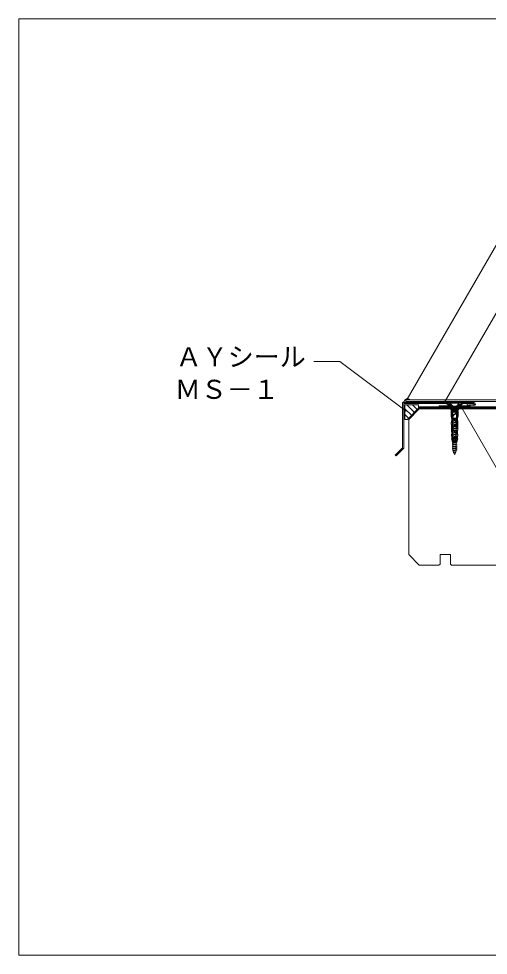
# Model space of a CAD drawing. Units: millimetres, scale not verified. Extents: x -675 to 675, y -471 to 460.
# Drawn here: x -675 to -224, y -440 to 460 of the extents above; entities that cross this region are included whole.
import ezdxf
from ezdxf.enums import TextEntityAlignment as Align

# ---------------------------------------------------------------- set-up
doc = ezdxf.new("R2010")
doc.units = ezdxf.units.MM
doc.header["$LTSCALE"] = 5
for name, color, linetype, lineweight in [('1-2_ハッチング', 6, 'Continuous', 9), ('1-4_リベットルーフ', 3, 'Continuous', 9), ('1-5_ＦＬ鋼板・ディスク', 7, 'Continuous', 9), ('1-6_アンカー類', 7, 'Continuous', 9), ('1-8_下地など', 30, 'Continuous', 18), ('1-A_元図・躯体', 7, 'Continuous', 9), ('E-0', 7, 'Continuous', 9), ('F-F', 7, 'Continuous', 9)]:
    doc.layers.add(name, color=color, linetype=linetype, lineweight=lineweight)
doc.styles.add('ＭＳ ゴシック', font='')
doc.styles.get('ＭＳ ゴシック').set_extended_font_data('MS Gothic')

msp = doc.modelspace()

# ---------------------------------------------------------------- linework, layer by layer
at = {"layer": '1-2_ハッチング'}
for p, q in [((-303.871, 89.1), (-290.707, 89.1)), ((-303.871, 75), (-303.871, 89.1)), ((-303.871, 85.254), (-297.516, 78.898)), ((-302.06, 89.1), (-294.687, 81.727)), ((-296.404, 89.1), (-291.859, 84.555)), ((-290.747, 89.1), (-290.707, 89.06)), ((-303.871, 79.597), (-300.344, 76.07)), ((-301.414, 75), (-303.871, 75))]:
    msp.add_line(p, q, dxfattribs=at)
at = {"layer": '1-2_ハッチング', "color": 5}
for p, q in [((-252.971, 87.1), (-240.971, 87.1)), ((-240.971, 88.1), (-251.239, 88.1)), ((-240.971, 87.1), (-240.971, 88.1))]:
    msp.add_line(p, q, dxfattribs=at)
at = {"layer": '1-2_ハッチング', "color": 3}
for points in [[(-305.974, 91.238), (-305.873, 91.268), (-305.7, 91.322), (-305.531, 91.38), (-305.366, 91.444), (-305.209, 91.519), (-305.062, 91.606), (-304.981, 91.664), (-304.899, 91.731), (-304.769, 91.861), (-304.651, 92.006), (-304.543, 92.163), (-304.443, 92.328), (-304.351, 92.499), (-304.3, 92.6), (-304.245, 92.712), (-304.153, 92.904), (-304.06, 93.094), (-303.962, 93.278), (-303.856, 93.453), (-303.738, 93.618), (-303.662, 93.707), (-303.589, 93.782), (-303.453, 93.903), (-303.307, 94.015), (-303.153, 94.12), (-302.994, 94.22), (-302.833, 94.317), (-302.739, 94.374), (-302.693, 94.402), (-302.613, 94.45), (-302.532, 94.496), (-302.451, 94.541), (-302.37, 94.583), (-302.287, 94.62), (-302.238, 94.64), (-302.137, 94.675), (-301.958, 94.719), (-301.774, 94.746), (-301.586, 94.758)], [(-301.586, 94.758), (-301.396, 94.758), (-301.204, 94.749), (-301.093, 94.74), (-300.969, 94.728), (-300.757, 94.701), (-300.548, 94.665), (-300.343, 94.619), (-300.143, 94.561), (-299.948, 94.49), (-299.838, 94.442), (-299.737, 94.394), (-299.569, 94.3), (-299.404, 94.198), (-299.243, 94.087), (-299.085, 93.971), (-298.928, 93.852), (-298.837, 93.782)]]:
    msp.add_lwpolyline(points, dxfattribs=at)
at = {"layer": '1-2_ハッチング'}
msp.add_lwpolyline([(-301.414, 75), (-290.707, 85.707), (-290.707, 89.1)], dxfattribs=at)
at = {"layer": '1-2_ハッチング', "color": 5}
msp.add_lwpolyline([(-260.703, 88.1), (-270.971, 88.1), (-270.971, 87.1), (-258.971, 87.1)], dxfattribs=at)
at = {"layer": '1-4_リベットルーフ'}
for p, q in [((-302.971, 93.7), (-302.971, 92.2)), ((-78.274, 93.7), (-302.971, 93.7))]:
    msp.add_line(p, q, dxfattribs=at)
msp.add_lwpolyline([(-78.274, 93.7), (-78.274, 92.2), (-302.971, 92.2)], dxfattribs=at)
at = {"layer": '1-5_ＦＬ鋼板・ディスク'}
for p, q in [((-305.971, 91.2), (-237.471, 91.2)), ((-305.971, 47.756), (-305.971, 91.2)), ((-304.871, 90.1), (-264.167, 90.1)), ((-304.871, 47.3), (-304.871, 90.1)), ((-258.971, 87.1), (-264.167, 90.1)), ((-258.971, 88.37), (-263.872, 91.2)), ((-252.971, 88.37), (-248.07, 91.2)), ((-252.971, 87.1), (-247.775, 90.1)), ((-247.775, 90.1), (-237.471, 90.1)), ((-243.837, 90.092), (-243.971, 89)), ((-237.425, 89.303), (-243.837, 90.092)), ((-258.971, 88.37), (-258.971, 87.1)), ((-252.971, 88.37), (-252.971, 87.1)), ((-237.471, 88.2), (-243.971, 89)), ((-312.264, 39.907), (-304.871, 47.3))]:
    msp.add_line(p, q, dxfattribs=at)
msp.add_lwpolyline([(-312.264, 39.907), (-313.042, 40.685), (-305.971, 47.756)], dxfattribs=at)
for radius, start in [(1.5, 270), (0.4, 276.59439)]:
    msp.add_arc((-237.471, 89.7), radius, start, 90, dxfattribs=at)
at = {"layer": '1-6_アンカー類'}
for p, q in [((-260.471, 91.2), (-260.471, 90.46)), ((-251.471, 91.2), (-260.471, 91.2)), ((-258.104, 88.093), (-260.471, 90.46)), ((-253.838, 88.093), (-251.471, 90.46)), ((-259.646, 84.55), (-259.646, 85)), ((-252.296, 85), (-259.646, 85)), ((-252.296, 84.55), (-259.646, 84.55)), ((-258.861, 83.7), (-259.646, 84.55)), ((-258.761, 83.7), (-259.361, 83.2)), ((-259.361, 78), (-259.361, 83.2)), ((-253.081, 83.7), (-258.861, 83.7)), ((-253.081, 83), (-258.861, 83)), ((-258.861, 75.8), (-258.861, 83)), ((-253.081, 81.9), (-258.861, 81.9)), ((-257.971, 81.2), (-258.861, 81.2)), ((-258.761, 83), (-258.761, 83.7)), ((-257.971, 75.8), (-257.971, 81.9)), ((-254.131, 87.8), (-257.811, 87.8)), ((-257.811, 87.386), (-257.811, 76.2)), ((-256.221, 83), (-256.221, 83.7)), ((-256.221, 83), (-255.971, 83.2)), ((-255.721, 83), (-255.971, 83.2)), ((-255.721, 83), (-255.721, 83.7)), ((-254.621, 81.395), (-254.621, 81.9)), ((-254.321, 81.395), (-254.321, 81.9)), ((-253.971, 75.8), (-253.971, 81.9)), ((-253.081, 81.2), (-253.971, 81.2)), ((-252.581, 83.2), (-253.181, 83.7)), ((-253.181, 83), (-253.181, 83.7)), ((-253.081, 83.7), (-252.296, 84.55)), ((-253.081, 75.8), (-253.081, 83)), ((-252.581, 78), (-252.581, 83.2)), ((-252.296, 84.55), (-252.296, 85)), ((-258.861, 76.1), (-259.361, 78)), ((-259.196, 70.3), (-259.196, 72)), ((-258.112, 72), (-259.196, 72)), ((-258.09, 72.6), (-259.135, 72.6)), ((-258.068, 73.2), (-259.082, 73.2)), ((-259.035, 72), (-258.7, 75.8)), ((-258.045, 73.8), (-259.029, 73.8)), ((-258.023, 74.4), (-258.976, 74.4)), ((-258.001, 75), (-258.923, 75)), ((-257.978, 75.6), (-258.87, 75.6)), ((-257.944, 80.7), (-258.861, 80.7)), ((-257.971, 80.2), (-258.861, 80.2)), ((-257.971, 79.7), (-258.861, 79.7)), ((-257.971, 79.2), (-258.861, 79.2)), ((-257.971, 78.7), (-258.861, 78.7)), ((-257.971, 78.2), (-258.861, 78.2)), ((-257.971, 77.6), (-258.861, 77.6)), ((-257.971, 75.8), (-258.861, 75.8)), ((-254.723, 76.2), (-258.296, 75.088)), ((-254.373, 74.409), (-258.296, 73.188)), ((-253.642, 74.08), (-258.296, 73.188)), ((-254.369, 72.51), (-258.292, 71.29)), ((-253.638, 72.181), (-258.292, 71.29)), ((-258.121, 70.3), (-258.112, 72.009)), ((-258.112, 72), (-257.971, 75.8)), ((-257.621, 77.3), (-257.621, 78.205)), ((-257.321, 77.3), (-257.621, 77.3)), ((-257.621, 75.895), (-257.621, 76.8)), ((-257.321, 76.8), (-257.621, 76.8)), ((-257.569, 76.2), (-257.569, 75.314)), ((-257.569, 74.759), (-257.569, 73.414)), ((-257.569, 72.859), (-257.569, 71.515)), ((-257.321, 77.3), (-257.321, 78.205)), ((-257.321, 75.895), (-257.321, 76.8)), ((-257.026, 79.297), (-255.079, 80.555)), ((-257.026, 74.803), (-255.079, 73.545)), ((-256.864, 79.045), (-254.916, 80.303)), ((-256.864, 75.055), (-254.916, 73.797)), ((-254.621, 70.395), (-254.621, 72.705)), ((-254.373, 75.753), (-254.373, 74.409)), ((-253.642, 74.08), (-254.373, 74.409)), ((-254.373, 73.853), (-254.373, 72.51)), ((-253.638, 72.181), (-254.369, 72.51)), ((-254.321, 70.395), (-254.321, 72.705)), ((-253.642, 75.98), (-254.131, 76.2)), ((-253.081, 80.7), (-253.971, 80.7)), ((-253.081, 80.2), (-253.971, 80.2)), ((-253.081, 79.7), (-253.971, 79.7)), ((-253.081, 79.2), (-253.971, 79.2)), ((-253.081, 78.7), (-253.971, 78.7)), ((-253.081, 78.2), (-253.971, 78.2)), ((-253.081, 77.6), (-253.971, 77.6)), ((-253.081, 75.8), (-253.971, 75.8)), ((-253.83, 71.997), (-253.971, 75.8)), ((-253.072, 75.6), (-253.97, 75.6)), ((-253.019, 75), (-253.941, 75)), ((-252.966, 74.4), (-253.919, 74.4)), ((-252.913, 73.8), (-253.897, 73.8)), ((-252.86, 73.2), (-253.875, 73.2)), ((-252.807, 72.6), (-253.852, 72.6)), ((-252.746, 72), (-253.83, 72)), ((-252.907, 72), (-253.242, 75.8)), ((-252.581, 78), (-253.081, 76.1)), ((-252.746, 70.3), (-252.746, 72)), ((-258.121, 70.3), (-259.196, 70.3)), ((-258.111, 69.9), (-259.178, 69.9)), ((-258.096, 69.3), (-259.163, 69.3)), ((-258.081, 68.7), (-259.148, 68.7)), ((-258.066, 68.1), (-259.133, 68.1)), ((-258.051, 67.5), (-259.118, 67.5)), ((-258.036, 66.9), (-259.103, 66.9)), ((-258.021, 66.3), (-259.096, 66.3)), ((-258.935, 66.3), (-259.035, 70.3)), ((-258.007, 64.3), (-259.035, 64.3)), ((-257.984, 63.8), (-259.026, 63.8)), ((-257.938, 63.2), (-259.015, 63.2)), ((-258.721, 60.8), (-258.896, 64.6)), ((-254.373, 70.609), (-258.296, 69.388)), ((-253.642, 70.28), (-258.296, 69.388)), ((-254.373, 68.706), (-258.296, 67.485)), ((-253.642, 68.377), (-258.296, 67.485)), ((-254.373, 64.906), (-258.296, 63.686)), ((-253.642, 64.577), (-258.296, 63.686)), ((-254.373, 63.003), (-258.296, 61.783)), ((-254.369, 66.807), (-258.292, 65.587)), ((-253.638, 66.479), (-258.292, 65.587)), ((-258.021, 66.3), (-258.121, 70.3)), ((-257.846, 60.8), (-258.021, 64.6)), ((-257.621, 64.895), (-257.621, 67.205)), ((-257.569, 70.962), (-257.569, 69.615)), ((-257.569, 69.06), (-257.569, 67.712)), ((-257.569, 67.157), (-257.569, 65.812)), ((-257.569, 65.258), (-257.569, 63.912)), ((-257.569, 63.357), (-257.569, 62.009)), ((-257.321, 64.895), (-257.321, 67.205)), ((-257.026, 68.297), (-255.079, 69.555)), ((-257.026, 63.803), (-255.279, 62.674)), ((-256.864, 68.045), (-254.916, 69.303)), ((-256.864, 64.055), (-255.116, 62.926)), ((-254.373, 71.953), (-254.373, 70.609)), ((-253.642, 70.28), (-254.373, 70.609)), ((-254.373, 70.053), (-254.373, 68.706)), ((-253.642, 68.377), (-254.373, 68.706)), ((-254.373, 68.15), (-254.373, 66.807)), ((-254.373, 66.25), (-254.373, 64.906)), ((-253.642, 64.577), (-254.373, 64.906)), ((-254.373, 64.35), (-254.373, 63.003)), ((-253.642, 62.674), (-254.373, 63.003)), ((-253.638, 66.479), (-254.369, 66.807)), ((-254.096, 60.8), (-253.921, 64.6)), ((-252.932, 63.2), (-254.004, 63.2)), ((-252.918, 63.8), (-253.958, 63.8)), ((-252.907, 64.3), (-253.943, 64.3)), ((-253.921, 66.3), (-253.821, 70.3)), ((-252.846, 66.3), (-253.921, 66.3)), ((-252.885, 64.6), (-253.921, 64.6)), ((-252.84, 66.9), (-253.906, 66.9)), ((-252.81, 68.1), (-253.876, 68.1)), ((-252.825, 67.5), (-253.875, 67.5)), ((-252.795, 68.7), (-253.861, 68.7)), ((-252.78, 69.3), (-253.846, 69.3)), ((-252.765, 69.9), (-253.831, 69.9)), ((-253.821, 70.3), (-253.83, 71.997)), ((-252.746, 70.3), (-253.821, 70.3)), ((-253.221, 60.8), (-253.135, 64.6)), ((-253.007, 66.3), (-252.907, 70.3)), ((-252.885, 64.6), (-252.846, 66.3)), ((-257.915, 62.6), (-259.004, 62.6)), ((-257.892, 62), (-258.994, 62)), ((-257.869, 61.4), (-258.983, 61.4)), ((-258.971, 59), (-258.971, 60.8)), ((-257.846, 60.8), (-258.971, 60.8)), ((-257.846, 59), (-258.971, 59)), ((-258.071, 53), (-258.971, 56.4)), ((-257.846, 56.4), (-258.971, 56.4)), ((-257.846, 58.45), (-258.896, 58.45)), ((-257.846, 57.95), (-258.896, 57.95)), ((-257.846, 57.45), (-258.896, 57.45)), ((-257.846, 56.95), (-258.896, 56.95)), ((-258.721, 56.4), (-258.721, 59)), ((-253.642, 62.674), (-258.296, 61.783)), ((-254.373, 61.1), (-258.296, 59.88)), ((-253.642, 60.772), (-258.296, 59.88)), ((-254.373, 59.2), (-258.296, 57.98)), ((-253.642, 58.872), (-258.296, 57.98)), ((-254.373, 57.3), (-258.296, 56.08)), ((-253.642, 56.972), (-258.296, 56.08)), ((-254.369, 55.402), (-258.292, 54.181)), ((-253.638, 55.073), (-258.292, 54.181)), ((-257.846, 56.4), (-257.846, 59)), ((-257.569, 61.454), (-257.569, 60.106)), ((-257.569, 59.551), (-257.569, 58.206)), ((-257.569, 57.651), (-257.569, 56.306)), ((-257.569, 55.751), (-257.569, 54.406)), ((-257.471, 58.103), (-257.471, 57.92)), ((-257.471, 55.803), (-257.471, 55.62)), ((-255.971, 56.3), (-257.381, 58.133)), ((-255.971, 54), (-257.381, 55.833)), ((-255.971, 55.8), (-257.367, 57.615)), ((-255.971, 53.5), (-257.367, 55.315)), ((-256.121, 57), (-256.121, 57.174)), ((-255.821, 57), (-256.121, 57)), ((-255.971, 56.3), (-254.561, 58.133)), ((-255.971, 55.8), (-254.575, 57.615)), ((-255.971, 54), (-254.561, 55.833)), ((-255.971, 53.5), (-254.575, 55.315)), ((-255.821, 57), (-255.821, 57.174)), ((-255.526, 58.266), (-255.279, 58.426)), ((-255.364, 58.014), (-255.116, 58.174)), ((-254.821, 59.266), (-254.821, 61.834)), ((-254.521, 59.266), (-254.521, 61.834)), ((-254.471, 58.103), (-254.471, 57.92)), ((-254.471, 55.803), (-254.471, 55.62)), ((-254.373, 62.447), (-254.373, 61.1)), ((-253.642, 60.772), (-254.373, 61.1)), ((-254.373, 60.544), (-254.373, 59.2)), ((-253.642, 58.872), (-254.373, 59.2)), ((-254.373, 58.644), (-254.373, 57.3)), ((-253.642, 56.972), (-254.373, 57.3)), ((-254.373, 56.744), (-254.373, 55.4)), ((-254.373, 54.844), (-254.373, 53.5)), ((-253.638, 55.073), (-254.369, 55.402)), ((-252.971, 60.8), (-254.096, 60.8)), ((-254.096, 56.4), (-254.096, 59)), ((-252.971, 59), (-254.096, 59)), ((-253.046, 58.45), (-254.096, 58.45)), ((-253.046, 57.95), (-254.096, 57.95)), ((-253.046, 57.45), (-254.096, 57.45)), ((-253.046, 56.95), (-254.096, 56.95)), ((-252.972, 56.4), (-254.096, 56.4)), ((-252.972, 61.4), (-254.073, 61.4)), ((-252.959, 62), (-254.05, 62)), ((-252.945, 62.6), (-254.027, 62.6)), ((-253.871, 53), (-252.971, 56.4)), ((-253.221, 56.4), (-253.221, 59)), ((-252.971, 59), (-252.971, 60.8)), ((-254.373, 53.5), (-258.296, 52.28)), ((-253.642, 53.172), (-258.296, 52.28)), ((-254.373, 51.6), (-258.296, 50.38)), ((-253.642, 51.272), (-258.296, 50.38)), ((-254.373, 49.701), (-258.296, 48.48)), ((-253.642, 49.372), (-258.296, 48.48)), ((-254.373, 47.801), (-258.296, 46.58)), ((-253.642, 47.472), (-258.296, 46.58)), ((-253.871, 53), (-258.071, 53)), ((-254.387, 45.901), (-258.057, 44.728)), ((-257.569, 53.854), (-257.569, 52.506)), ((-257.569, 51.951), (-257.569, 50.606)), ((-257.569, 50.051), (-257.569, 48.706)), ((-257.569, 48.151), (-257.569, 46.806)), ((-253.656, 45.572), (-254.387, 45.901)), ((-253.642, 53.172), (-254.373, 53.5)), ((-254.373, 52.945), (-254.373, 51.6)), ((-253.642, 51.272), (-254.373, 51.6)), ((-254.373, 51.045), (-254.373, 49.701)), ((-253.642, 49.372), (-254.373, 49.701)), ((-254.373, 49.145), (-254.373, 47.801)), ((-253.642, 47.472), (-254.373, 47.801)), ((-254.373, 47.245), (-254.373, 46.273)), ((-254.326, 43.667), (-257.367, 43.084))]:
    msp.add_line(p, q, dxfattribs=at)
for points in [[(-251.471, 91.2), (-251.471, 90.46), (-260.471, 90.46)], [(-254.131, 87.386), (-254.131, 76.2), (-257.811, 76.2)], [(-255.721, 83.7), (-255.971, 83.2), (-256.221, 83.7)], [(-258.296, 73.188), (-257.569, 72.859), (-253.642, 74.08)], [(-258.292, 71.29), (-257.565, 70.961), (-253.638, 72.181)], [(-258.021, 64.6), (-259.057, 64.6), (-259.096, 66.3)], [(-258.296, 69.388), (-257.569, 69.06), (-253.642, 70.28)], [(-258.296, 67.485), (-257.569, 67.157), (-253.642, 68.377)], [(-258.296, 63.686), (-257.569, 63.357), (-253.642, 64.577)], [(-258.292, 65.587), (-257.565, 65.258), (-253.638, 66.479)], [(-258.296, 61.783), (-257.569, 61.454), (-253.642, 62.674)], [(-258.296, 59.88), (-257.569, 59.551), (-253.642, 60.772)], [(-258.296, 57.98), (-257.569, 57.651), (-253.642, 58.872)], [(-258.296, 56.08), (-257.569, 55.751), (-253.642, 56.972)], [(-258.292, 54.181), (-257.565, 53.852), (-253.638, 55.073)], [(-258.296, 52.28), (-257.569, 51.951), (-253.642, 53.172)], [(-258.296, 50.38), (-257.569, 50.051), (-253.642, 51.272)], [(-258.296, 48.48), (-257.569, 48.151), (-253.642, 49.372)], [(-258.296, 46.58), (-257.569, 46.251), (-253.642, 47.472)], [(-254.695, 43.996), (-257.367, 43.084), (-256.802, 42.721)], [(-256.802, 42.721), (-254.326, 43.667), (-254.695, 43.996)]]:
    msp.add_lwpolyline(points, dxfattribs=at)
for points in [[(-253.642, 75.98), (-258.296, 75.088), (-257.569, 74.759)], [(-257.336, 44.402), (-253.656, 45.572), (-258.057, 44.728)]]:
    msp.add_lwpolyline(points, close=True, dxfattribs=at)
for centre, radius, start, end in [((-258.811, 87.386), 1, 360, 45), ((-255.621, 81.395), 1, 302.8584, 360), ((-255.621, 81.395), 1.3, 302.8584, 360), ((-253.131, 87.386), 1, 135, 180), ((-256.321, 78.205), 1.3, 122.8584, 180), ((-256.321, 75.895), 1.3, 180, 237.1416), ((-256.321, 78.205), 1, 122.8584, 180), ((-256.321, 75.895), 1, 180, 237.1416), ((-255.621, 72.705), 1, 360, 57.1416), ((-255.621, 72.705), 1.3, 360, 57.1416), ((-256.321, 67.205), 1.3, 122.8584, 180), ((-256.321, 64.895), 1.3, 180, 237.1416), ((-256.321, 67.205), 1, 122.8584, 180), ((-256.321, 64.895), 1, 180, 237.1416), ((-255.621, 70.395), 1, 302.8584, 360), ((-255.621, 70.395), 1.3, 302.8584, 0), ((-257.421, 58.103), 0.05, 37.56859, 180), ((-256.971, 57.92), 0.5, 180, 217.56859), ((-257.421, 55.803), 0.05, 37.56859, 180), ((-256.971, 55.62), 0.5, 180, 217.56859), ((-254.821, 57.174), 1.3, 122.8584, 180), ((-254.821, 57.174), 1, 122.8584, 180), ((-255.821, 61.834), 1, 360, 57.1416), ((-255.821, 59.266), 1, 302.8584, 360), ((-255.821, 61.834), 1.3, 360, 57.1416), ((-255.821, 59.266), 1.3, 302.8584, 360), ((-254.971, 57.92), 0.5, 322.43141, 360), ((-254.971, 55.62), 0.5, 322.43141, 360), ((-254.521, 58.103), 0.05, 360, 142.43141), ((-254.521, 55.803), 0.05, 360, 142.43141), ((-248.188, 46.44), 9.383, 181.1526, 189.30247), ((-263.754, 46.44), 9.383, 344.90057, 353.16462), ((-263.754, 46.44), 9.383, 356.70432, 358.98114), ((-248.188, 46.44), 9.383, 192.55761, 200.13326), ((-248.188, 46.44), 9.383, 203.35211, 213.95053), ((-263.754, 46.44), 9.383, 326.04947, 341.51092)]:
    msp.add_arc(centre, radius, start, end, dxfattribs=at)
at = {"layer": '1-8_下地など'}
for p, q in [((-290, 87), (-290, 86)), ((-290, 87), (-109.923, 87)), ((-290, 86), (-109.923, 86))]:
    msp.add_line(p, q, dxfattribs=at)
at = {"layer": '1-A_元図・躯体'}
for p, q in [((-300, 75), (-290, 85)), ((-290, 85), (400, 85)), ((-300, -55), (-300, 75)), ((-300, -55), (-290, -65)), ((-270, -55), (-260, -55)), ((-270, -64), (-270, -55)), ((-260, -64), (-260, -55)), ((-271, -65), (-290, -65)), ((-271, -65), (-270, -64)), ((-260, -64), (-259, -65)), ((-259, -65), (-75, -65))]:
    msp.add_line(p, q, dxfattribs=at)
at = {"layer": 'E-0'}
for p, q in [((-265.907, 90.752), (-200.854, 203.428)), ((-366.322, 130.52), (-391.322, 130.52)), ((-302.579, 82.929), (-366.322, 130.52))]:
    msp.add_line(p, q, dxfattribs=at)
for points in [[(-301.489, 94.378), (-203.625, 263.884), (-178.776, 263.884)], [(-250.045, 87.57), (-182.062, -30.181), (-158.813, -30.181)]]:
    msp.add_lwpolyline(points, dxfattribs=at)
at = {"layer": 'F-F'}
msp.add_line((-675, 460), (-675, -440), dxfattribs=at)
msp.add_lwpolyline([(-675, 460), (675, 460), (675, -440), (-675, -440)], dxfattribs=at)

# ---------------------------------------------------------------- texts
at = {"layer": 'E-0', "style": 'ＭＳ ゴシック'}
for s, p in [('ＡＹシール', (-524.06, 120.483)), ('ＭＳ－１', (-524.946, 89.202))]:
    msp.add_text(s, height=18.33, dxfattribs=at).set_placement(p, align=Align.BOTTOM_LEFT)

doc.saveas('drawing.dxf')
